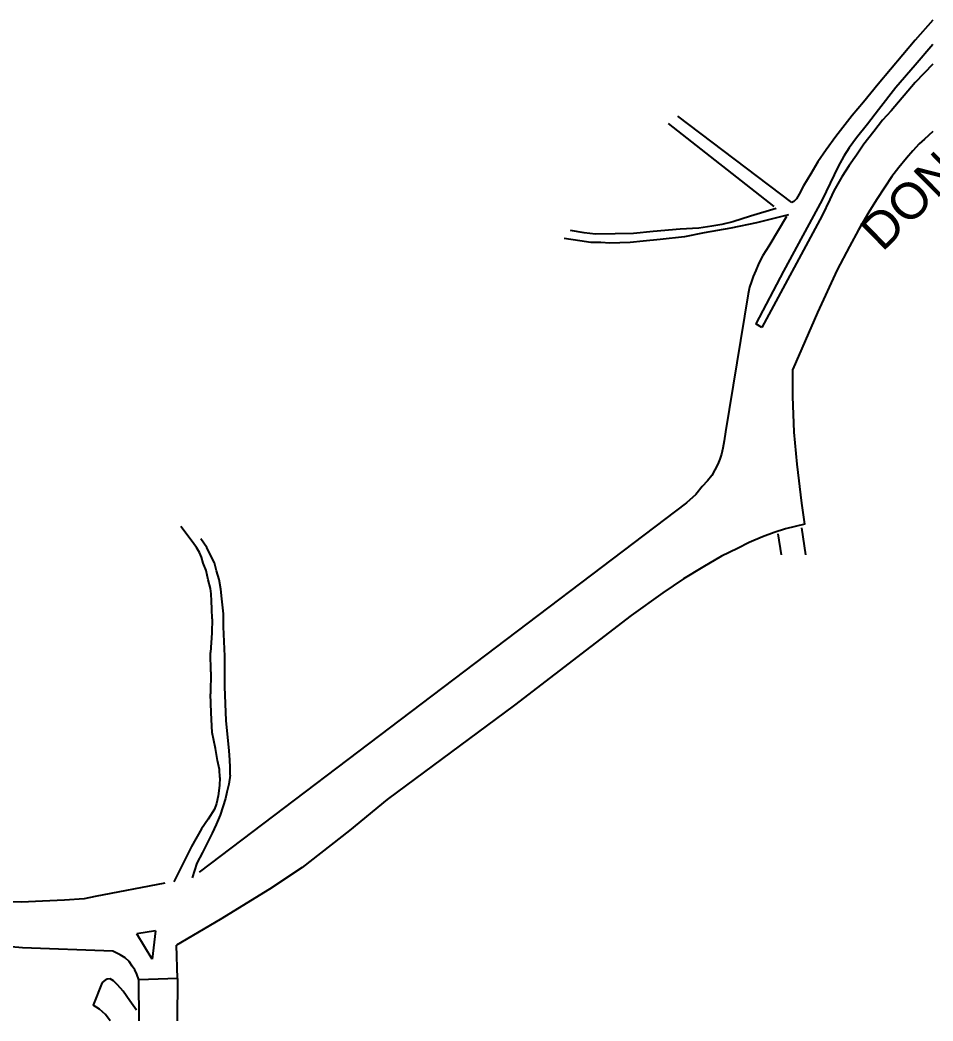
# Model space of a CAD drawing. Header units: millimetres. Extents: x 583 to 26013, y 350 to 21391.
# Drawn here: x 15837 to 16091.1, y 13884 to 14162.7 of the extents above; entities that cross this region are included whole.
import ezdxf

# ---------------------------------------------------------------- set-up
doc = ezdxf.new("R2010")
doc.units = ezdxf.units.MM
doc.layers.add('105-QUADRAS_ESTRADAS', color=80, linetype='Continuous')
doc.layers.add('110-CERCA_DE_ARAME', color=10, linetype='Continuous')
doc.styles.add('EU', font='arial.ttf', dxfattribs={"height": 10})

msp = doc.modelspace()

# ---------------------------------------------------------------- linework, layer by layer
at = {"layer": '105-QUADRAS_ESTRADAS', "color": 0, "linetype": 'Continuous'}
for p, q in [((16091.11551, 14162.70241), (16086.21551, 14157.10241)), ((16086.21551, 14157.10241), (16075.91551, 14144.80241)), ((16091.11551, 14155.90241), (16086.21551, 14150.10241)), ((16086.21551, 14150.10241), (16080.81551, 14143.90241)), ((16075.91551, 14144.80241), (16071.81551, 14139.80241)), ((16080.81551, 14143.90241), (16076.01551, 14137.70241)), ((16071.81551, 14139.80241), (16068.61551, 14136.10241)), ((16051.81551, 14111.90241), (16020.11551, 14135.90241)), ((16068.61551, 14136.10241), (16064.11551, 14130.30241)), ((16076.01551, 14137.70241), (16072.91551, 14133.70241)), ((16072.91551, 14133.70241), (16069.81551, 14129.90241)), ((16064.11551, 14130.30241), (16061.41551, 14126.60241)), ((16069.81551, 14129.90241), (16067.81551, 14127.10241)), ((16061.41551, 14126.60241), (16059.11551, 14123.20241)), ((16066.31551, 14124.80241), (16064.71551, 14121.90241)), ((16067.81551, 14127.10241), (16066.31551, 14124.80241)), ((16059.11551, 14123.20241), (16057.11551, 14119.90241)), ((16064.71551, 14121.90241), (16060.31551, 14112.60241)), ((16057.11551, 14119.90241), (16055.11551, 14116.50241)), ((16055.11551, 14116.50241), (16053.91551, 14114.20241)), ((16053.91551, 14114.20241), (16053.11551, 14112.90241)), ((16060.31551, 14112.60241), (16049.51551, 14092.80241)), ((16052.41551, 14112.20241), (16051.81551, 14111.90241)), ((16053.11551, 14112.90241), (16052.41551, 14112.20241)), ((16040.31551, 14108.10241), (16035.41551, 14106.50241)), ((16047.51551, 14110.20241), (16040.31551, 14108.10241)), ((16050.91551, 14108.50241), (16042.01551, 14106.20241)), ((16029.61551, 14105.30241), (16026.01551, 14104.70241)), ((16032.41551, 14105.80241), (16029.61551, 14105.30241)), ((16035.41551, 14106.50241), (16032.41551, 14105.80241)), ((16042.01551, 14106.20241), (16034.91551, 14104.70241)), ((15994.01551, 14103.40241), (15990.21551, 14104.10241)), ((15997.21551, 14103.10241), (15994.01551, 14103.40241)), ((16002.71551, 14103.20241), (15997.21551, 14103.10241)), ((16007.81551, 14103.30241), (16002.71551, 14103.20241)), ((16013.21551, 14103.80241), (16007.81551, 14103.30241)), ((16020.81551, 14104.50241), (16013.21551, 14103.80241)), ((16022.01551, 14102.30241), (16015.21551, 14101.60241)), ((16026.01551, 14104.70241), (16020.81551, 14104.50241)), ((16027.41551, 14103.40241), (16022.01551, 14102.30241)), ((16034.91551, 14104.70241), (16027.41551, 14103.40241)), ((15992.81551, 14101.20241), (15988.51551, 14101.90241)), ((15995.91551, 14100.80241), (15992.81551, 14101.20241)), ((15998.71551, 14100.80241), (15995.91551, 14100.80241)), ((16001.21551, 14100.60241), (15998.71551, 14100.80241)), ((16004.01551, 14100.70241), (16001.21551, 14100.60241)), ((16006.81551, 14100.80241), (16004.01551, 14100.70241)), ((16010.51551, 14101.10241), (16006.81551, 14100.80241)), ((16015.21551, 14101.60241), (16010.51551, 14101.10241)), ((16049.51551, 14092.80241), (16041.81551, 14078.10241)), ((16043.51551, 14077.10241), (16041.81551, 14078.10241)), ((15884.61551, 14017.90241), (15881.81551, 14021.70241)), ((16049.01551, 14013.80241), (16048.01551, 14019.60241)), ((16055.71551, 14013.80241), (16054.61551, 14021.30241)), ((15886.11551, 14015.80241), (15884.61551, 14017.90241)), ((15889.01551, 14015.80241), (15887.31551, 14018.20241)), ((15887.01551, 14014.40241), (15886.11551, 14015.80241)), ((15887.51551, 14013.10241), (15887.01551, 14014.40241)), ((15888.01551, 14011.50241), (15887.51551, 14013.10241)), ((15890.21551, 14013.30241), (15889.01551, 14015.80241)), ((15891.11551, 14011.60241), (15890.21551, 14013.30241)), ((15888.81551, 14009.40241), (15888.01551, 14011.50241)), ((15891.71551, 14009.30241), (15891.11551, 14011.60241)), ((15889.41551, 14006.80241), (15888.81551, 14009.40241)), ((15892.41551, 14006.90241), (15891.71551, 14009.30241)), ((15890.01551, 14004.40241), (15889.41551, 14006.80241)), ((15892.91551, 14004.20241), (15892.41551, 14006.90241)), ((15890.21551, 14002.90241), (15890.01551, 14004.40241)), ((15890.31551, 14000.90241), (15890.21551, 14002.90241)), ((15893.21551, 14001.50241), (15892.91551, 14004.20241)), ((15890.41551, 13998.80241), (15890.31551, 14000.90241)), ((15893.61551, 13997.40241), (15893.21551, 14001.50241)), ((15890.51551, 13996.00241), (15890.41551, 13998.80241)), ((15893.61551, 13993.70241), (15893.61551, 13997.40241)), ((15890.51551, 13996.00241), (15890.41551, 13992.10241)), ((15894.01551, 13985.60241), (15893.61551, 13993.70241)), ((15890.41551, 13992.10241), (15890.01551, 13986.60241)), ((15890.11551, 13981.20241), (15890.01551, 13986.60241)), ((15894.01551, 13977.00241), (15894.01551, 13985.60241)), ((15890.11551, 13981.20241), (15890.01551, 13975.10241)), ((15894.41551, 13967.70241), (15894.01551, 13977.00241)), ((15890.21551, 13969.80241), (15890.01551, 13975.10241)), ((15890.51551, 13964.30241), (15890.21551, 13969.80241)), ((15895.21551, 13959.20241), (15894.41551, 13967.70241)), ((15891.41551, 13959.90241), (15890.51551, 13964.30241)), ((15892.01551, 13956.50241), (15891.41551, 13959.90241)), ((15895.41551, 13956.70241), (15895.21551, 13959.20241)), ((15892.51551, 13954.00241), (15892.01551, 13956.50241)), ((15895.51551, 13954.60241), (15895.41551, 13956.70241)), ((15895.51551, 13952.40241), (15895.51551, 13954.60241)), ((15892.61551, 13951.80241), (15892.51551, 13954.00241)), ((15892.61551, 13951.80241), (15892.51551, 13949.60241)), ((15895.51551, 13952.40241), (15895.11551, 13949.90241)), ((15892.51551, 13949.60241), (15892.21551, 13946.70241)), ((15895.11551, 13949.90241), (15894.61551, 13947.70241)), ((15892.21551, 13946.70241), (15891.71551, 13944.60241)), ((15894.61551, 13947.70241), (15894.21551, 13945.90241)), ((15891.71551, 13944.60241), (15891.11551, 13943.00241)), ((15893.51551, 13943.60241), (15892.71551, 13941.30241)), ((15894.21551, 13945.90241), (15893.51551, 13943.60241)), ((15891.11551, 13943.00241), (15889.41551, 13940.20241)), ((15892.71551, 13941.30241), (15891.61551, 13938.70241)), ((15889.41551, 13940.20241), (15887.51551, 13937.50241)), ((15891.61551, 13938.70241), (15890.51551, 13936.30241)), ((15887.51551, 13937.50241), (15884.71551, 13932.60241)), ((15890.51551, 13936.30241), (15889.11551, 13933.50241)), ((15884.71551, 13932.60241), (15882.31551, 13927.80241)), ((15889.11551, 13933.50241), (15887.81551, 13930.90241)), ((15887.81551, 13930.90241), (15886.21551, 13927.90241)), ((15882.31551, 13927.80241), (15879.81551, 13922.70241)), ((15886.21551, 13927.90241), (15884.91551, 13923.90241)), ((15877.31551, 13922.40241), (15857.91551, 13918.70241)), ((15857.91551, 13918.70241), (15854.91551, 13918.00241)), ((15874.71551, 13909.10241), (15869.51551, 13908.30241)), ((15873.81551, 13901.20241), (15869.51551, 13908.30241)), ((15874.71551, 13909.10241), (15873.81551, 13901.20241)), ((15859.91551, 13894.70241), (15857.41551, 13888.40241)), ((15860.71551, 13895.40241), (15859.91551, 13894.70241)), ((15861.31551, 13895.60241), (15860.71551, 13895.40241)), ((15862.11551, 13895.70241), (15861.31551, 13895.60241)), ((15863.01551, 13895.20241), (15862.11551, 13895.70241)), ((15864.11551, 13894.10241), (15863.01551, 13895.20241)), ((15865.71551, 13892.30241), (15864.11551, 13894.10241)), ((15867.61551, 13889.60241), (15865.71551, 13892.30241)), ((15859.11551, 13887.30241), (15857.41551, 13888.40241)), ((15869.41551, 13887.00241), (15867.61551, 13889.60241)), ((15860.81551, 13885.80241), (15859.11551, 13887.30241)), ((15862.11551, 13884.00241), (15860.81551, 13885.80241)), ((15862.11551, 13884.00241), (15862.11551, 13884.00241))]:
    msp.add_line(p, q, dxfattribs=at)
at = {"layer": '110-CERCA_DE_ARAME', "color": 0, "linetype": 'Continuous'}
for p, q in [((16091.11551, 14150.40241), (16086.21551, 14145.30241)), ((16086.21551, 14145.30241), (16079.51551, 14137.40241)), ((16079.51551, 14137.40241), (16077.11551, 14134.80241)), ((16046.91551, 14110.80241), (16017.51551, 14133.90241)), ((16077.11551, 14134.80241), (16074.71551, 14131.70241)), ((16074.71551, 14131.70241), (16071.91551, 14128.10241)), ((16091.11551, 14131.70241), (16088.81551, 14129.50241)), ((16071.91551, 14128.10241), (16069.81551, 14125.10241)), ((16087.31551, 14128.20241), (16085.51551, 14126.30241)), ((16088.81551, 14129.50241), (16087.31551, 14128.20241)), ((16069.81551, 14125.10241), (16067.81551, 14122.20241)), ((16085.51551, 14126.30241), (16083.81551, 14124.20241)), ((16067.81551, 14122.20241), (16065.81551, 14119.00241)), ((16083.81551, 14124.20241), (16081.61551, 14121.60241)), ((16065.81551, 14119.00241), (16063.51551, 14115.10241)), ((16079.71551, 14119.10241), (16077.71551, 14116.20241)), ((16081.61551, 14121.60241), (16079.71551, 14119.10241)), ((16077.71551, 14116.20241), (16075.41551, 14112.60241)), ((16063.51551, 14115.10241), (16062.41551, 14112.70241)), ((16062.41551, 14112.70241), (16060.31551, 14108.30241)), ((16075.41551, 14112.60241), (16073.31551, 14109.20241)), ((16060.31551, 14108.30241), (16043.51551, 14077.10241)), ((16050.41551, 14108.00241), (16045.41551, 14099.70241)), ((16073.31551, 14109.20241), (16070.41551, 14104.30241)), ((16070.41551, 14104.30241), (16067.91551, 14099.60241)), ((16045.41551, 14099.70241), (16043.81551, 14097.10241)), ((16067.91551, 14099.60241), (16064.51551, 14093.10241)), ((16043.81551, 14097.10241), (16042.71551, 14095.00241)), ((16042.71551, 14095.00241), (16041.81551, 14093.00241)), ((16041.11551, 14091.30241), (16040.61551, 14089.90241)), ((16041.81551, 14093.00241), (16041.11551, 14091.30241)), ((16064.51551, 14093.10241), (16059.01551, 14081.30241)), ((16040.11551, 14088.30241), (16039.71551, 14086.50241)), ((16040.61551, 14089.90241), (16040.11551, 14088.30241)), ((16039.71551, 14086.50241), (16033.41551, 14048.00241)), ((16059.01551, 14081.30241), (16052.11551, 14065.50241)), ((16052.11551, 14057.90241), (16052.11551, 14065.50241)), ((16052.51551, 14047.90241), (16052.11551, 14057.90241)), ((16033.41551, 14048.00241), (16033.01551, 14045.50241)), ((16053.31551, 14039.00241), (16052.51551, 14047.90241)), ((16033.01551, 14045.50241), (16032.61551, 14043.50241)), ((16032.31551, 14041.80241), (16031.81551, 14040.40241)), ((16032.61551, 14043.50241), (16032.31551, 14041.80241)), ((16031.21551, 14039.00241), (16030.41551, 14037.50241)), ((16031.81551, 14040.40241), (16031.21551, 14039.00241)), ((16054.61551, 14028.20241), (16053.31551, 14039.00241)), ((16029.61551, 14035.90241), (16028.41551, 14034.40241)), ((16030.41551, 14037.50241), (16029.61551, 14035.90241)), ((16026.91551, 14032.80241), (16025.11551, 14030.60241)), ((16028.41551, 14034.40241), (16026.91551, 14032.80241)), ((16025.11551, 14030.60241), (16022.51551, 14028.30241)), ((16022.51551, 14028.30241), (15886.91551, 13925.40241)), ((16055.51551, 14022.30241), (16054.61551, 14028.20241)), ((16055.51551, 14022.30241), (16050.11551, 14021.00241)), ((16043.71551, 14018.80241), (16040.01551, 14017.20241)), ((16046.91551, 14020.00241), (16043.71551, 14018.80241)), ((16050.11551, 14021.00241), (16046.91551, 14020.00241)), ((16040.01551, 14017.20241), (16036.71551, 14015.60241)), ((16032.31551, 14013.40241), (16027.11551, 14010.40241)), ((16036.71551, 14015.60241), (16032.31551, 14013.40241)), ((16027.11551, 14010.40241), (16021.71551, 14007.10241)), ((16021.71551, 14007.10241), (16015.91551, 14003.20241)), ((16015.91551, 14003.20241), (16007.11551, 13996.90241)), ((16007.11551, 13996.90241), (15974.61551, 13971.90241)), ((15974.61551, 13971.90241), (15939.21551, 13945.70241)), ((15939.21551, 13945.70241), (15928.71551, 13937.00241)), ((15928.71551, 13937.00241), (15915.51551, 13926.70241)), ((15915.51551, 13926.70241), (15906.41551, 13920.70241)), ((15906.41551, 13920.70241), (15892.71551, 13912.30241)), ((15837.41551, 13917.10241), (15831.21551, 13917.20241)), ((15843.31551, 13917.40241), (15837.41551, 13917.10241)), ((15849.41551, 13917.60241), (15843.31551, 13917.40241)), ((15854.91551, 13918.00241), (15849.41551, 13917.60241)), ((15892.71551, 13912.30241), (15880.61551, 13905.10241)), ((15837.71551, 13904.40241), (15825.31551, 13905.40241)), ((15862.81551, 13903.40241), (15837.71551, 13904.40241)), ((15880.81551, 13895.80241), (15880.61551, 13905.10241)), ((15864.91551, 13902.40241), (15862.81551, 13903.40241)), ((15866.31551, 13901.60241), (15864.91551, 13902.40241)), ((15867.41551, 13900.60241), (15866.31551, 13901.60241)), ((15868.21551, 13899.30241), (15867.41551, 13900.60241)), ((15869.01551, 13898.20241), (15868.21551, 13899.30241)), ((15869.51551, 13897.00241), (15869.01551, 13898.20241)), ((15870.11551, 13895.50241), (15869.51551, 13897.00241)), ((15880.81551, 13895.80241), (15870.11551, 13895.50241)), ((15870.21551, 13884.00241), (15870.11551, 13895.50241)), ((15880.81551, 13895.80241), (15880.71551, 13884.00241)), ((15870.21551, 13884.00241), (15870.21551, 13884.00241)), ((15880.71551, 13884.00241), (15880.71551, 13884.00241))]:
    msp.add_line(p, q, dxfattribs=at)

# ---------------------------------------------------------------- texts
at = {"color": 0, "linetype": 'Continuous', "lineweight": 20, "style": 'EU'}
msp.add_text('DONATTO', height=10, rotation=44.5871939, dxfattribs=at).set_placement((16077.05172, 14097.94564))

doc.saveas('drawing.dxf')
